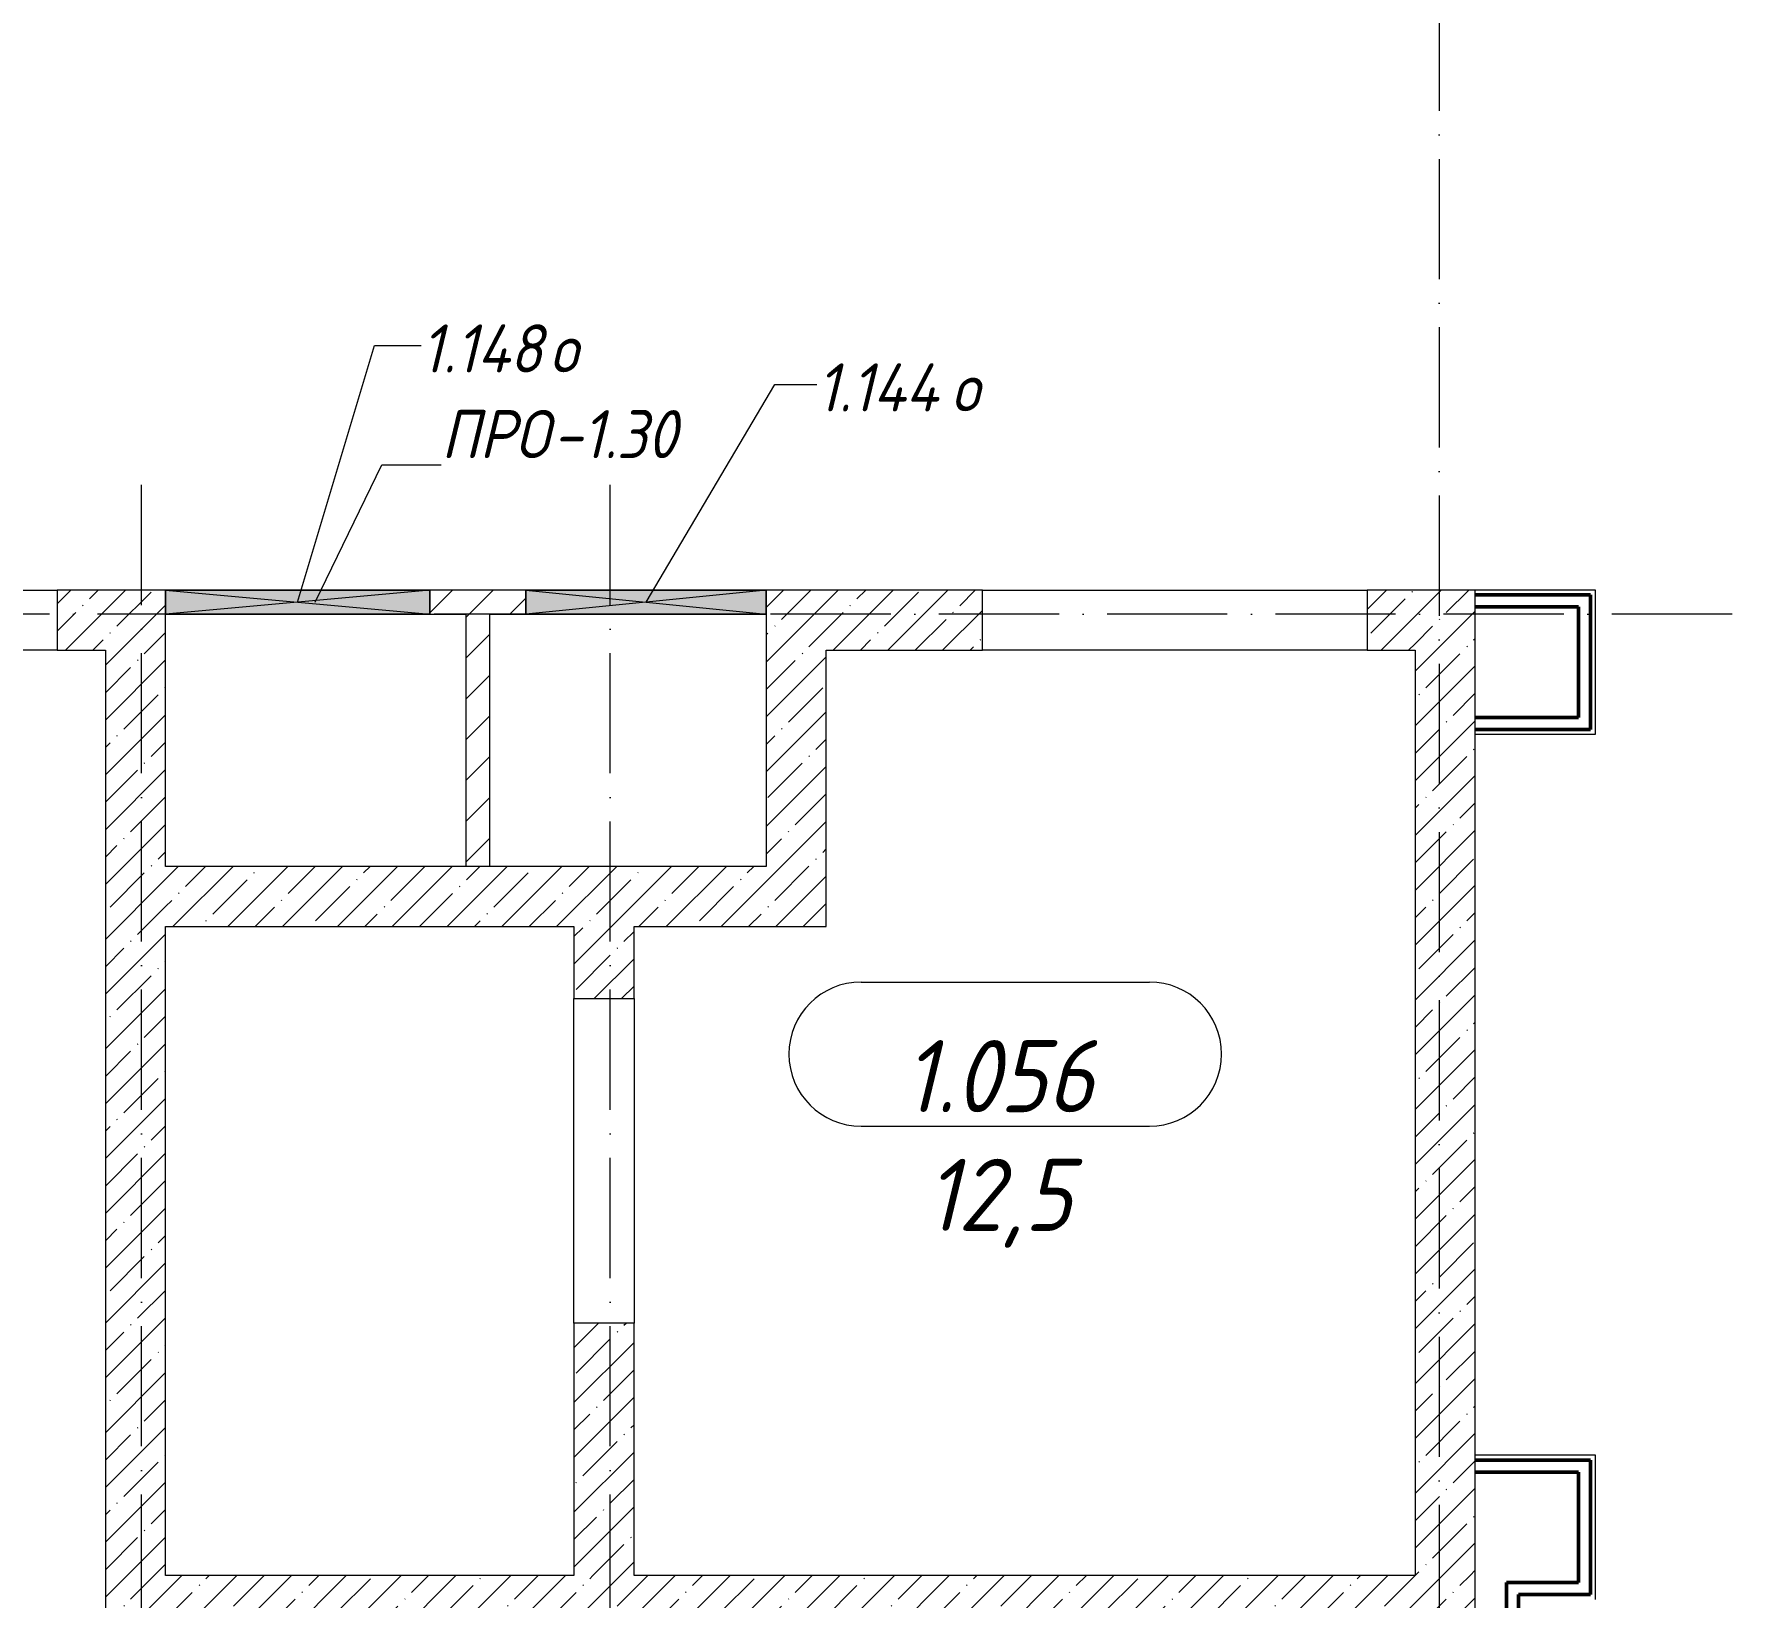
# Model space of a CAD drawing. Header units: millimetres. Extents: x -12989 to 629078, y -109036 to 555275.
# Drawn here: x 596266 to 603332, y 267783 to 274287 of the extents above; entities that cross this region are included whole.
import ezdxf

# ---------------------------------------------------------------- set-up
doc = ezdxf.new("R2010")
doc.units = ezdxf.units.MM
doc.linetypes.add('50_200_ШТРИХ_1Т_ш5_п1_п1_', pattern=[700, 500, -100, 0, -100])
doc.layers.add('A-AREA-IDEN-1', color=7, linetype='Continuous', lineweight=9, true_color=0xaaaaaa)
for name, color, linetype, lineweight in [('A-DETL-GENF-OTLN', 7, 'Continuous', 9), ('A-GENM-____-IDEN', 7, 'Continuous', 9), ('A-GLAZ-____-IDEN', 7, 'Continuous', 9), ('A-GLAZ-____-OTLN', 7, 'Continuous', 9), ('A-WALL-____-MCUT-1', 7, 'Continuous', 9), ('A-WALL-____-MCUT-2', 7, 'Continuous', 50), ('A-WALL-____-OTLN', 7, 'Continuous', 9), ('A-WALL-____-PATT-1', 7, 'Continuous', 9), ('A-WALL-FNSH-MCUT-1', 7, 'Continuous', 9), ('S-GRID-____-OTLN-1', 7, '50_200_ШТРИХ_1Т_ш5_п1_п1_', 9)]:
    doc.layers.add(name, color=color, linetype=linetype, lineweight=lineweight)
doc.styles.add('ISOCPEUR_I', font='isocpeui.ttf', dxfattribs={"width": 0.9, "height": 2.5})
doc.styles.add('ISOCPEUR_I_9', font='isocpeui.ttf', dxfattribs={"width": 0.9, "height": 250})
pattern_1 = [(45, (513013.31, 265891.49), (-114.04925, 114.04925), []), (45, (513127.36, 265891.49), (-114.04925, 114.04925), [201.612, -40.322, 3.353, -36.97])]
pattern_2 = [(45, (513013.31, 265891.49), (-84.85281, 84.85281), [])]

# ---------------------------------------------------------------- blocks, each defined once
blk = doc.blocks.new('AR_Отверстие прямоугольное _в стене__БезПР - AR_Отверстие прямоугольное _в стене__БезПР-36427925-АР1_План отверстий 1 этажа в осях 1-64_А-ГГ')
at = {"layer": 'A-GLAZ-____-OTLN'}
blk.add_hatch(color=256, dxfattribs=at).paths.add_polyline_path([(500, -50), (500, 50), (-500, 50), (-500, -50)], flags=0)
at = {"layer": 'A-DETL-GENF-OTLN'}
for p, q in [((-500, -50), (-500, 50)), ((-500, 50), (500, 50)), ((500, 50), (-500, -50)), ((-500, 50), (500, -50)), ((500, 50), (-500, 50)), ((-500, 50), (-500, -50)), ((500, 50), (500, -50)), ((500, -50), (500, 50)), ((500, -50), (-500, -50)), ((-500, -50), (500, -50))]:
    blk.add_line(p, q, dxfattribs=at)
at = {"layer": 'A-GLAZ-____-OTLN'}
blk.add_line((500, 50), (-500, 50), dxfattribs=at)
blk = doc.blocks.new('AR_Отверстие прямоугольное _в стене_ - AR_Отверстие прямоугольное _в стене__ОВ-36788177-АР1_План отверстий 1 этажа в осях 1-64_А-ГГ')
at = {"layer": 'A-GLAZ-____-OTLN'}
blk.add_hatch(color=256, dxfattribs=at).paths.add_polyline_path([(550, -50), (550, 50), (-550, 50), (-550, -50)], flags=0)
at = {"layer": 'A-DETL-GENF-OTLN'}
for p, q in [((-550, -50), (-550, 50)), ((-550, 50), (550, 50)), ((550, 50), (-550, -50)), ((-550, 50), (550, -50)), ((550, 50), (-550, 50)), ((-550, 50), (-550, -50)), ((550, 50), (550, -50)), ((550, -50), (550, 50)), ((550, -50), (-550, -50)), ((-550, -50), (550, -50))]:
    blk.add_line(p, q, dxfattribs=at)
blk = doc.blocks.new('AAR_СКБ_Марка_помещения_1_5 ммп - Номер _ Площадь-27962135-АИ_План этажа_Стены_1')
at = {"layer": 'A-AREA-IDEN-1'}
for p, q in [((-2.987, 3), (3.013, 3)), ((-2.987, 0), (3.013, 0))]:
    blk.add_line(p, q, dxfattribs=at)
for centre, start, end in [((-2.987, 1.5), 90, 270), ((3.013, 1.5), 270, 90)]:
    blk.add_arc(centre, 1.5, start, end, dxfattribs=at)

msp = doc.modelspace()

# ---------------------------------------------------------------- hatches: boundary and pattern name
at = {"layer": 'A-WALL-____-PATT-1'}
h = msp.add_hatch(dxfattribs=at)
h.set_pattern_fill('FP_27', color=256, style=0, pattern_type=2)
h.set_pattern_definition(pattern_1)
h.paths.add_polyline_path([(596813.3109, 271722.5335), (596813.3109, 271972.5335), (596363.3109, 271972.5335), (596363.3109, 271722.5335), (596563.3109, 271722.5335)], flags=0)
h.paths.add_polyline_path([(594413.3109, 271722.5335), (594763.3109, 271722.5335), (594763.3109, 271972.5335), (594413.3109, 271972.5335)], flags=0)
h = msp.add_hatch(dxfattribs=at)
h.set_pattern_fill('FP_4', color=256, style=0, pattern_type=2)
h.set_pattern_definition(pattern_2)
h.paths.add_polyline_path([(598163.3109, 271872.5335), (598313.3109, 271872.5335), (598313.3109, 271972.5335), (597913.3109, 271972.5335), (597913.3109, 271872.5335), (598063.3109, 271872.5335)], flags=0)
h = msp.add_hatch(dxfattribs=at)
h.set_pattern_fill('FP_27', color=256, style=0, pattern_type=2)
h.set_pattern_definition(pattern_1)
h.paths.add_polyline_path([(601813.3109, 271722.5335), (602013.3109, 271722.5335), (602013.3109, 271972.5335), (601813.3109, 271972.5335)], flags=0)
h.paths.add_polyline_path([(599563.3109, 271722.5335), (600213.3109, 271722.5335), (600213.3109, 271972.5335), (599313.3109, 271972.5335), (599313.3109, 271722.5335)], flags=0)
h = msp.add_hatch(dxfattribs=at)
h.set_pattern_fill('FP_27', color=256, style=0, pattern_type=2)
h.set_pattern_definition(pattern_1)
h.paths.add_polyline_path([(602263.3109, 267872.5335), (602263.3109, 271972.5335), (602013.3109, 271972.5335), (602013.3109, 267872.5335)], flags=0)
h = msp.add_hatch(dxfattribs=at)
h.set_pattern_fill('FP_4', color=256, style=0, pattern_type=2)
h.set_pattern_definition(pattern_2)
h.paths.add_polyline_path([(598163.3109, 270822.5335), (598163.3109, 271872.5335), (598063.3109, 271872.5335), (598063.3109, 270822.5335)], flags=0)
h = msp.add_hatch(dxfattribs=at)
h.set_pattern_fill('FP_27', color=256, style=0, pattern_type=2)
h.set_pattern_definition(pattern_1)
h.paths.add_polyline_path([(596813.3109, 267622.5335), (596813.3109, 271722.5335), (596563.3109, 271722.5335), (596563.3109, 267622.5335)], flags=0)
h = msp.add_hatch(dxfattribs=at)
h.set_pattern_fill('FP_27', color=256, style=0, pattern_type=2)
h.set_pattern_definition(pattern_1)
h.paths.add_polyline_path([(599563.3109, 270822.5335), (599563.3109, 271722.5335), (599313.3109, 271722.5335), (599313.3109, 270822.5335)], flags=0)
h = msp.add_hatch(dxfattribs=at)
h.set_pattern_fill('FP_27', color=256, style=0, pattern_type=2)
h.set_pattern_definition(pattern_1)
h.paths.add_polyline_path([(599563.3109, 270572.5335), (599563.3109, 270822.5335), (596813.3109, 270822.5335), (596813.3109, 270572.5335), (598763.3109, 270572.5335)], flags=0)
h = msp.add_hatch(dxfattribs=at)
h.set_pattern_fill('FP_27', color=256, style=0, pattern_type=2)
h.set_pattern_definition(pattern_1)
h.paths.add_polyline_path([(598763.3109, 267872.5335), (598763.3109, 268922.5335), (598513.3109, 268922.5335), (598513.3109, 267872.5335)], flags=0)
h.paths.add_polyline_path([(598513.3109, 270272.5335), (598763.3109, 270272.5335), (598763.3109, 270572.5335), (598513.3109, 270572.5335)], flags=0)
h = msp.add_hatch(dxfattribs=at)
h.set_pattern_fill('FP_27', color=256, style=0, pattern_type=2)
h.set_pattern_definition(pattern_1)
h.paths.add_polyline_path([(602013.3109, 267622.5335), (602013.3109, 267872.5335), (596813.3109, 267872.5335), (596813.3109, 267622.5335), (601371.5752, 267622.5335)], flags=0)
h = msp.add_hatch(dxfattribs=at)
h.set_pattern_fill('FP_27', color=256, style=0, pattern_type=2)
h.set_pattern_definition(pattern_1)
h.paths.add_polyline_path([(602255.3073, 264472.5335), (602263.3109, 264472.5335), (602263.3109, 267872.5335), (602013.3109, 267872.5335), (602013.3109, 264472.5335)], flags=0)

# ---------------------------------------------------------------- linework, layer by layer
at = {"layer": 'A-GENM-____-IDEN'}
for p, q in [((597437.0715, 271922.5335), (597714.2721, 272494.585)), ((597714.2721, 272494.585), (597960.7135, 272494.585))]:
    msp.add_line(p, q, dxfattribs=at)
at = {"layer": 'A-GLAZ-____-IDEN'}
for p, q in [((597363.3109, 271922.5335), (597682.6694, 272990.6868)), ((597682.6694, 272990.6868), (597877.0135, 272990.6868)), ((598813.3109, 271922.5335), (599348.7012, 272828.5072)), ((599348.7012, 272828.5072), (599523.8958, 272828.5072))]:
    msp.add_line(p, q, dxfattribs=at)
at = {"layer": 'A-WALL-____-MCUT-1'}
for p, q in [((596813.3109, 271972.5335), (596363.3109, 271972.5335)), ((596363.3109, 271972.5335), (596363.3109, 271722.5335)), ((600213.3109, 271972.5335), (599313.3109, 271972.5335)), ((600213.3109, 271722.5335), (600213.3109, 271972.5335)), ((602263.3109, 271972.5335), (601813.3109, 271972.5335)), ((601813.3109, 271972.5335), (601813.3109, 271722.5335)), ((602263.3109, 264472.5335), (602263.3109, 271972.5335)), ((596813.3109, 270822.5335), (596813.3109, 271872.5335)), ((599313.3109, 271872.5335), (599313.3109, 270822.5335)), ((596363.3109, 271722.5335), (596563.3109, 271722.5335)), ((596563.3109, 271722.5335), (596563.3109, 267622.5335)), ((599563.3109, 270572.5335), (599563.3109, 271722.5335)), ((599563.3109, 271722.5335), (600213.3109, 271722.5335)), ((601813.3109, 271722.5335), (602013.3109, 271722.5335)), ((602013.3109, 271722.5335), (602013.3109, 267872.5335)), ((599313.3109, 270822.5335), (596813.3109, 270822.5335)), ((596813.3109, 267872.5335), (596813.3109, 270572.5335)), ((596813.3109, 270572.5335), (598513.3109, 270572.5335)), ((598513.3109, 270572.5335), (598513.3109, 270272.5335)), ((598763.3109, 270272.5335), (598763.3109, 270572.5335)), ((598763.3109, 270572.5335), (599563.3109, 270572.5335)), ((598513.3109, 270272.5335), (598763.3109, 270272.5335)), ((598513.3109, 268922.5335), (598513.3109, 267872.5335)), ((598763.3109, 268922.5335), (598513.3109, 268922.5335)), ((598763.3109, 267872.5335), (598763.3109, 268922.5335)), ((598513.3109, 267872.5335), (596813.3109, 267872.5335)), ((602013.3109, 267872.5335), (598763.3109, 267872.5335))]:
    msp.add_line(p, q, dxfattribs=at)
at = {"layer": 'A-WALL-____-MCUT-2'}
for p, q in [((602743.3109, 271952.5335), (602263.3109, 271952.5335)), ((602263.3109, 271902.5335), (602693.3109, 271902.5335)), ((602693.3109, 271902.5335), (602693.3109, 271442.5335)), ((602743.3109, 271392.5335), (602743.3109, 271952.5335)), ((602693.3109, 271442.5335), (602263.3109, 271442.5335)), ((602743.3109, 271392.5335), (602263.3109, 271392.5335)), ((602743.3109, 268352.5335), (602263.3109, 268352.5335)), ((602263.3109, 268302.5335), (602693.3109, 268302.5335)), ((602693.3109, 268302.5335), (602693.3109, 267842.5335)), ((602743.3109, 267792.5335), (602743.3109, 268352.5335)), ((602693.3109, 267842.5335), (602393.3109, 267842.5335)), ((602393.3109, 267842.5335), (602393.3109, 264752.5335)), ((602743.3109, 267792.5335), (602443.3109, 267792.5335)), ((602443.3109, 264802.5335), (602443.3109, 267792.5335))]:
    msp.add_line(p, q, dxfattribs=at)
at = {"layer": 'A-WALL-____-OTLN'}
for p, q in [((594763.3109, 271972.5335), (596363.3109, 271972.5335)), ((600213.3109, 271972.5335), (601813.3109, 271972.5335)), ((596363.3109, 271722.5335), (594763.3109, 271722.5335)), ((601813.3109, 271722.5335), (600213.3109, 271722.5335)), ((598513.3109, 268922.5335), (598513.3109, 270272.5335)), ((598763.3109, 270272.5335), (598763.3109, 268922.5335))]:
    msp.add_line(p, q, dxfattribs=at)
at = {"layer": 'A-WALL-FNSH-MCUT-1'}
for p, q in [((598313.3109, 271972.5335), (597913.3109, 271972.5335)), ((602763.3109, 271972.5335), (602263.3109, 271972.5335)), ((602763.3109, 271372.5335), (602763.3109, 271972.5335)), ((597913.3109, 271872.5335), (598063.3109, 271872.5335)), ((598063.3109, 271872.5335), (598063.3109, 270822.5335)), ((598163.3109, 271872.5335), (598313.3109, 271872.5335)), ((598163.3109, 270822.5335), (598163.3109, 271872.5335)), ((602263.3109, 271372.5335), (602763.3109, 271372.5335)), ((602763.3109, 268372.5335), (602263.3109, 268372.5335)), ((602763.3109, 267772.5335), (602763.3109, 268372.5335))]:
    msp.add_line(p, q, dxfattribs=at)
at = {"layer": 'S-GRID-____-OTLN-1'}
for p, q in [((602113.3109, 315772.4512), (602113.3109, 261408.8852)), ((596713.3109, 261408.8852), (596713.3109, 272426.5075)), ((598663.3109, 261408.8852), (598663.3109, 272426.5075)), ((603332.0982, 271872.5335), (508344.5407, 271872.5335))]:
    msp.add_line(p, q, dxfattribs=at)

# ---------------------------------------------------------------- block references
at = {"layer": 'A-AREA-IDEN-1', "xscale": 199.9999999999999, "yscale": 199.9999999999999, "zscale": 199.9999999999999}
msp.add_blockref('AAR_СКБ_Марка_помещения_1_5 ммп - Номер _ Площадь-27962135-АИ_План этажа_Стены_1', (600305.2376, 269741.8322), dxfattribs=at)
at = {"layer": 'A-GLAZ-____-OTLN'}
for name, p in [('AR_Отверстие прямоугольное _в стене_ - AR_Отверстие прямоугольное _в стене__ОВ-36788177-АР1_План отверстий 1 этажа в осях 1-64_А-ГГ', (597363.3109, 271922.5335)), ('AR_Отверстие прямоугольное _в стене__БезПР - AR_Отверстие прямоугольное _в стене__БезПР-36427925-АР1_План отверстий 1 этажа в осях 1-64_А-ГГ', (598813.3109, 271922.5335))]:
    msp.add_blockref(name, p, dxfattribs=at)

# ---------------------------------------------------------------- texts
at = {"layer": 'A-AREA-IDEN-1', "char_height": 300, "attachment_point": 8, "line_spacing_factor": 1.139951, "style": 'ISOCPEUR_I'}
for s, insert, width in [('\\pxqc,t8.46667,16.93333,25.4,33.86667,42.33333,50.8,59.26667,67.73333,76.2,84.66667,93.13333,101.6,110.06667,118.53333,127,135.46667,143.93333,152.4,160.86667,169.33333,177.8,186.26667,194.73333,203.2,211.66667,220.13333,228.6,237.06667,245.53333,254,262.46667,270.93333;{1.056}', (600279.8085, 269800.162), 900), ('\\pxqc,t8.46667,16.93333,25.4,33.86667,42.33333,50.8,59.26667,67.73333,76.2,84.66667,93.13333,101.6,110.06667,118.53333,127,135.46667,143.93333,152.4,160.86667,169.33333,177.8,186.26667,194.73333,203.2,211.66667,220.13333,228.6,237.06667,245.53333,254,262.46667,270.93333;{12,5}', (600279.8085, 269236.2141), 702)]:
    msp.add_mtext(s, dxfattribs=dict(at, insert=insert, width=width))
at = {"layer": 'A-GENM-____-IDEN', "char_height": 200, "attachment_point": 1, "style": 'ISOCPEUR_I_9'}
for s, insert, width in [('ПРО', (597960.7135, 272721.7012), 562.784625), ('-1.30', (598425.0572, 272721.7012), 663.79725)]:
    msp.add_mtext(s, dxfattribs=dict(at, insert=insert, width=width))
at = {"layer": 'A-GLAZ-____-IDEN', "char_height": 200, "attachment_point": 1, "style": 'ISOCPEUR_I_9'}
for s, insert, width in [('1.148', (597877.0135, 273078.3014), 649.366875), ('\\fISOCPEUR|b0|i1|c204|p34|;\\W.9;о', (598412.7947, 273078.3014), 158.734125), ('1.144', (599523.8958, 272916.1218), 678.227625), ('\\fISOCPEUR|b0|i1|c204|p34|;\\W.9;о', (600083.4896, 272916.1218), 158.734125)]:
    msp.add_mtext(s, dxfattribs=dict(at, insert=insert, width=width))

doc.saveas('drawing.dxf')
